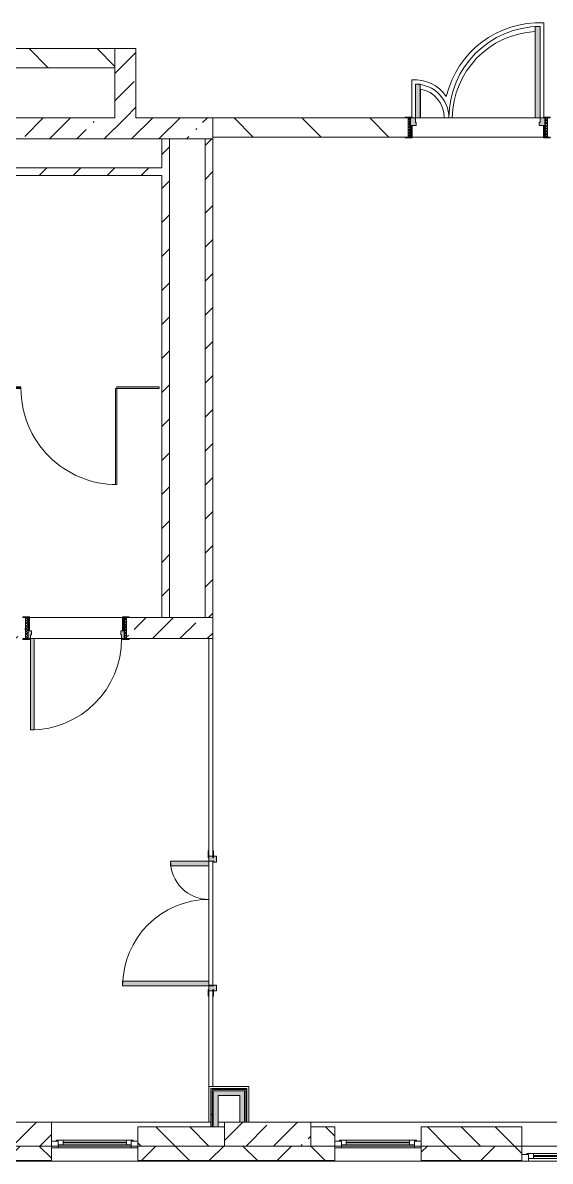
# Model space of a CAD drawing. Header units: millimetres. Extents: x -3238 to 193830, y -8553 to 29000.
# Drawn here: x 158587 to 164082, y -258 to 11589 of the extents above; entities that cross this region are included whole.
import ezdxf

# ---------------------------------------------------------------- set-up
doc = ezdxf.new("R2010")
doc.units = ezdxf.units.MM
for name, color, linetype, lineweight, true_color in [('A-DOOR-2', 7, 'Continuous', 5, 0xaaaaaa), ('A-DOOR-3', 7, 'Continuous', 5, 0xe2e2e2), ('A-DOOR-FRAM-2', 7, 'Continuous', 5, 0xe2e2e2), ('A-DOOR-FRAM-3', 7, 'Continuous', 5, 0xaaaaaa), ('A-FLOR-3', 7, 'Continuous', 5, 0xaaaaaa), ('A-GENM-6', 7, 'Continuous', 5, 0xe2ddcd), ('I-WALL-4', 7, 'Continuous', 5, 0xe7e7e7)]:
    doc.layers.add(name, color=color, linetype=linetype, lineweight=lineweight, true_color=true_color)
for name, color, linetype, lineweight in [('A-DOOR-5', 7, 'Continuous', 5), ('A-GENM-5', 7, 'Continuous', 5), ('A-GLAZ-2', 7, 'Continuous', 5), ('A-WALL', 7, 'Continuous', 9), ('A-WALL-3', 7, 'Continuous', 5), ('I-WALL-6', 7, 'Continuous', 5), ('S-COLS-3', 7, 'Continuous', 5)]:
    doc.layers.add(name, color=color, linetype=linetype, lineweight=lineweight)
pattern_1 = [(45, (58957.15, 0), (-176.7767, 176.7767), [])]
pattern_2 = [(45, (58957.15, 0), (-285.1231, 285.1231), []), (45, (59242.27, 0), (-285.1231, 285.1231), [504.031, -100.806, 16.764, -84.042])]
pattern_3 = [(135, (58957.15, 0), (-353.5534, -353.5534), [])]
pattern_4 = [(45, (58957.15, 0), (-530.33, 530.33), []), (135, (58957.15, 0), (-530.33, -530.33), [])]

# ---------------------------------------------------------------- blocks, each defined once
blk = doc.blocks.new('BSC_Колонна _Прямоугольная - 250х900-23282983-2_3_1_птичка')
at = {"layer": 'S-COLS-3'}
h = blk.add_hatch(dxfattribs=at)
h.set_pattern_fill('FP_195', color=256, style=0, pattern_type=2)
h.set_pattern_definition([(45, (-99480, -25), (-285.1231, 285.1231), []), (45, (-99194.88, -25), (-285.1231, 285.1231), [504.031, -100.806, 16.764, -84.042])])
h.paths.add_polyline_path([(450, -125), (450, 125), (-450, 125), (-450, -125)])
for p, q in [((450, 125), (-450, 125)), ((-450, 125), (-450, -125)), ((450, -125), (450, 125)), ((-450, -125), (450, -125))]:
    blk.add_line(p, q, dxfattribs=at)
blk = doc.blocks.new('110_Дверь_СКБ_1Ст_Внутренняя1 - Д-7а_л__950x2100h_Туалет-V185-2_3_1_птичка')
at = {"layer": 'A-DOOR-2'}
h = blk.add_hatch(dxfattribs=at)
h.set_pattern_fill('FP_196', color=256, style=0, pattern_type=2)
h.set_pattern_definition([(135, (1776.41, 174.685), (-14.14214, -14.14214), []), (225, (1776.41, 174.685), (14.14214, -14.14214), [])])
h.paths.add_polyline_path([(537.5, 110), (512.5, 110), (512.5, -110), (537.5, -110)])
at = {"layer": 'A-DOOR-3'}
h = blk.add_hatch(color=256, dxfattribs=at)
h.paths.add_polyline_path([(487.5, 110), (487.5, 70), (477.5, 70), (477.5, 30), (512.5, 30), (512.5, 110)])
h.paths.add_polyline_path([(-462.5, 110), (-487.5, 110), (-487.5, 30), (-452.5, 30), (-452.5, 70), (-462.5, 70)])
at = {"layer": 'A-DOOR-FRAM-2'}
for points in [[(447.5, 1060), (447.5, 110), (487.5, 110), (487.5, 1060)], [(-542.5, 118), (-542.5, 110), (-472.5, 110), (-472.5, 118)], [(-472.5, 30), (-487.5, 30), (-487.5, -110), (-472.5, -110)], [(567.5, 118), (497.5, 118), (497.5, 110), (567.5, 110)], [(512.5, 30), (497.5, 30), (497.5, -110), (512.5, -110)], [(-542.5, -110), (-542.5, -118), (-472.5, -118), (-472.5, -110)], [(567.5, -110), (497.5, -110), (497.5, -118), (567.5, -118)]]:
    blk.add_hatch(color=256, dxfattribs=at).paths.add_polyline_path(points)
at = {"layer": 'A-DOOR-FRAM-3'}
h = blk.add_hatch(dxfattribs=at)
h.set_pattern_fill('FP_197', color=256, style=0, pattern_type=2)
h.set_pattern_definition([(45, (-346.384, 174.685), (-14.1421, 14.1421), []), (135, (-346.384, 174.685), (-14.1421, -14.1421), [])])
h.paths.add_polyline_path([(-487.5, 110), (-512.5, 110), (-512.5, -110), (-487.5, -110)])
at = {"layer": 'A-DOOR-2'}
for p, q in [((487.5, 1060), (447.5, 1060)), ((447.5, 1060), (447.5, 110)), ((487.5, 110), (487.5, 1060)), ((447.5, 110), (487.5, 110))]:
    blk.add_line(p, q, dxfattribs=at)
blk.add_arc((487.5, 110), 950, 90, 180, dxfattribs=at)
at = {"layer": 'A-DOOR-FRAM-3'}
for p, q in [((-472.5, 118), (-542.5, 118)), ((-542.5, 118), (-542.5, 110)), ((-542.5, 110), (-472.5, 110)), ((-487.5, 110), (-512.5, 110)), ((-512.5, 110), (-512.5, -110)), ((-462.5, 110), (-487.5, 110)), ((-487.5, 110), (-487.5, 30)), ((-487.5, -110), (-487.5, 110)), ((-472.5, 110), (-487.5, 110)), ((-487.5, 110), (-487.5, 109)), ((-487.5, 109), (-472.5, 109)), ((-487.5, 30), (-452.5, 30)), ((-472.5, 30), (-487.5, 30)), ((-487.5, 30), (-487.5, -110)), ((-472.5, 110), (-472.5, 118)), ((-472.5, 109), (-472.5, 110)), ((-472.5, -110), (-472.5, 30)), ((-462.5, 70), (-462.5, 110)), ((-452.5, 70), (-462.5, 70)), ((-452.5, 30), (-452.5, 70)), ((487.5, 70), (477.5, 70)), ((477.5, 70), (477.5, 30)), ((477.5, 30), (512.5, 30)), ((487.5, 110), (487.5, 70)), ((512.5, 110), (487.5, 110)), ((567.5, 118), (497.5, 118)), ((497.5, 118), (497.5, 110)), ((512.5, 110), (497.5, 110)), ((497.5, 110), (497.5, 109)), ((497.5, 110), (567.5, 110)), ((497.5, 109), (512.5, 109)), ((512.5, 30), (497.5, 30)), ((497.5, 30), (497.5, -110)), ((512.5, 30), (512.5, 110)), ((537.5, 110), (512.5, 110)), ((512.5, 110), (512.5, -110)), ((512.5, 109), (512.5, 110)), ((512.5, -110), (512.5, 30)), ((537.5, -110), (537.5, 110)), ((567.5, 110), (567.5, 118)), ((-472.5, -110), (-542.5, -110)), ((-542.5, -110), (-542.5, -118)), ((-542.5, -118), (-472.5, -118)), ((-512.5, -110), (-487.5, -110)), ((-487.5, -110), (-472.5, -110)), ((-472.5, -118), (-472.5, -110)), ((497.5, -110), (512.5, -110)), ((567.5, -110), (497.5, -110)), ((497.5, -110), (497.5, -118)), ((497.5, -118), (567.5, -118)), ((512.5, -110), (537.5, -110)), ((567.5, -118), (567.5, -110))]:
    blk.add_line(p, q, dxfattribs=at)
blk = doc.blocks.new('BSC_Колонна _Прямоугольная - 250х900-V187-2_3_1_птичка')
at = {"layer": 'S-COLS-3'}
h = blk.add_hatch(dxfattribs=at)
h.set_pattern_fill('FP_199', color=256, style=0, pattern_type=2)
h.set_pattern_definition([(45, (-102180, -25), (-285.1231, 285.1231), []), (45, (-101894.88, -25), (-285.1231, 285.1231), [504.031, -100.806, 16.764, -84.042])])
h.paths.add_polyline_path([(450, -125), (450, 125), (-450, 125), (-450, -125), (-150, -125)])
for p, q in [((450, 125), (-450, 125)), ((-450, 125), (-450, -125)), ((450, -125), (450, 125)), ((-450, -125), (450, -125))]:
    blk.add_line(p, q, dxfattribs=at)
blk = doc.blocks.new('110_Дверь_СКБ_2Ст - Д-6_л__ ДОО_Дв_1450x2100h_Дверь из раздевальной в коридор-V145-2_3_1_птичка')
at = {"layer": 'A-DOOR-2'}
h = blk.add_hatch(dxfattribs=at)
h.set_pattern_fill('FP_168', color=256, style=0, pattern_type=2)
h.set_pattern_definition([(135, (1576.41, 164.685), (-14.14214, -14.14214), []), (225, (1576.41, 164.685), (14.14214, -14.14214), [])])
h.paths.add_polyline_path([(738, 100), (712, 100), (712, -100), (738, -100), (738, -24)])
at = {"layer": 'A-DOOR-3'}
for points in [[(662, 100), (662, 1050), (612, 1050), (612, 100)], [(-588, 100), (-588, 450), (-638, 450), (-638, 100)]]:
    blk.add_hatch(color=256, dxfattribs=at).paths.add_polyline_path(points)
h = blk.add_hatch(color=256, dxfattribs=at)
h.paths.add_polyline_path([(712, 100), (662, 100), (662, 50), (652, 50), (652, 20), (712, 20)])
h.paths.add_polyline_path([(-628, 20), (-628, 50), (-638, 50), (-638, 100), (-688, 100), (-688, 20)])
at = {"layer": 'A-DOOR-FRAM-2'}
for points in [[(-672, 100), (-672, 108), (-743, 108), (-743, 100)], [(-672, 20), (-688, 20), (-688, -100), (-672, -100), (-672, -24)], [(768, 100), (768, 108), (698, 108), (698, 100)], [(712, 20), (698, 20), (698, -100), (712, -100), (712, -24)], [(-672, -100), (-743, -100), (-743, -108), (-672, -108)], [(768, -108), (768, -100), (698, -100), (698, -108)]]:
    blk.add_hatch(color=256, dxfattribs=at).paths.add_polyline_path(points)
at = {"layer": 'A-DOOR-FRAM-3'}
h = blk.add_hatch(dxfattribs=at)
h.set_pattern_fill('FP_169', color=256, style=0, pattern_type=2)
h.set_pattern_definition([(45, (-546.384, 164.685), (-14.1421, 14.1421), []), (135, (-546.384, 164.685), (-14.1421, -14.1421), [])])
h.paths.add_polyline_path([(-688, -24), (-688, 100), (-712, 100), (-712, -100), (-688, -100)])
at = {"layer": 'A-DOOR-2'}
for p, q in [((662, 1050), (612, 1050)), ((612, 1050), (612, 100)), ((662, 100), (662, 1050)), ((-638, 450), (-638, 100)), ((-588, 450), (-638, 450)), ((-588, 100), (-588, 450)), ((-638, 100), (-588, 100)), ((612, 100), (662, 100))]:
    blk.add_line(p, q, dxfattribs=at)
for centre, radius, start, end in [((662, 100), 950, 90, 180), ((-638, 100), 350, 360, 90)]:
    blk.add_arc(centre, radius, start, end, dxfattribs=at)
at = {"layer": 'A-DOOR-FRAM-3'}
for p, q in [((-672, 108), (-743, 108)), ((-743, 108), (-743, 100)), ((-743, 100), (-672, 100)), ((-688, 100), (-712, 100)), ((-712, 100), (-712, -100)), ((-638, 100), (-688, 100)), ((-688, 100), (-688, 20)), ((-688, 20), (-628, 20)), ((-688, -100), (-688, 100)), ((-672, 20), (-688, 20)), ((-688, 20), (-688, -100)), ((-672, 100), (-672, 108)), ((-672, -100), (-672, 20)), ((-638, 50), (-638, 100)), ((-628, 50), (-638, 50)), ((-628, 20), (-628, 50)), ((662, 50), (652, 50)), ((652, 50), (652, 20)), ((652, 20), (712, 20)), ((662, 100), (662, 50)), ((712, 100), (662, 100)), ((768, 108), (698, 108)), ((698, 108), (698, 100)), ((698, 100), (768, 100)), ((712, 20), (698, 20)), ((698, 20), (698, -100)), ((712, 20), (712, 100)), ((738, 100), (712, 100)), ((712, 100), (712, -100)), ((712, -100), (712, 20)), ((738, -100), (738, 100)), ((768, 100), (768, 108)), ((-672, -100), (-743, -100)), ((-743, -100), (-743, -108)), ((-743, -108), (-672, -108)), ((-712, -100), (-688, -100)), ((-688, -100), (-672, -100)), ((-672, -108), (-672, -100)), ((698, -100), (712, -100)), ((768, -100), (698, -100)), ((698, -100), (698, -108)), ((698, -108), (768, -108)), ((712, -100), (738, -100)), ((768, -108), (768, -100))]:
    blk.add_line(p, q, dxfattribs=at)
blk = doc.blocks.new('120_Окно_СКБ_1Ст - 120_Окно_СКБ_1Ст 900х2500_h_ с форточкой-22876038-2_3_1_птичка')
at = {"layer": 'A-GLAZ-2'}
for p, q in [((-450, -127), (-450, -57)), ((-450, -57), (-380, -57)), ((450, -57), (-450, -57)), ((-380, -57), (-380, -127)), ((380, -87), (-380, -87)), ((-380, -87), (-380, -127)), ((-330, -137), (-330, -87)), ((-330, -107), (330, -107)), ((330, -117), (-330, -117)), ((330, -137), (330, -87)), ((380, -127), (380, -57)), ((380, -57), (450, -57)), ((380, -127), (380, -87)), ((450, -57), (450, -127)), ((-380, -127), (-450, -127)), ((-450, -127), (-400, -127)), ((-380, -127), (-400, -127)), ((-400, -127), (-400, -137)), ((-400, -137), (400, -137)), ((400, -137), (-400, -137)), ((450, -127), (380, -127)), ((400, -127), (380, -127)), ((400, -127), (450, -127)), ((400, -137), (400, -127))]:
    blk.add_line(p, q, dxfattribs=at)
blk = doc.blocks.new('120_Окно_СКБ_2Ст_Фрамуга сверху - 120_Окно_СКБ_2Ст_2300х2500_h_ ДОО-22877051-2_3_1_птичка')
at = {"layer": 'A-GLAZ-2'}
for p, q in [((-1150, 13), (-1150, 83)), ((-1150, 83), (-1080, 83)), ((1150, 83), (-1150, 83)), ((-1080, 13), (-1150, 13)), ((-1150, 13), (-1100, 13)), ((-1080, 13), (-1100, 13)), ((-1100, 13), (-1100, 3)), ((-1100, 3), (540, 3)), ((540, 3), (-1100, 3)), ((-1080, 83), (-1080, 13)), ((-1080, 83), (1080, 83)), ((520, 53), (-1080, 53)), ((-1080, 53), (-1080, 13)), ((-1030, 3), (-1030, 53)), ((-1030, 33), (470, 33)), ((470, 23), (-1030, 23)), ((470, 3), (470, 53)), ((520, 13), (520, 83)), ((520, 83), (590, 83)), ((520, 13), (520, 53)), ((590, 13), (520, 13)), ((540, 13), (520, 13)), ((540, 13), (570, 13)), ((540, 13), (570, 13)), ((540, 3), (540, 13)), ((590, 13), (570, 13)), ((570, 13), (570, 3)), ((570, 3), (1100, 3)), ((1100, 3), (570, 3)), ((590, 83), (590, 13)), ((1080, 53), (590, 53)), ((590, 53), (590, 13)), ((640, 3), (640, 53)), ((640, 33), (1030, 33)), ((1030, 23), (640, 23)), ((1030, 3), (1030, 53)), ((1080, 13), (1080, 83)), ((1080, 83), (1150, 83)), ((1080, 13), (1080, 53)), ((1150, 13), (1080, 13)), ((1100, 13), (1080, 13)), ((1100, 13), (1150, 13)), ((1100, 3), (1100, 13)), ((1150, 83), (1150, 13))]:
    blk.add_line(p, q, dxfattribs=at)
blk = doc.blocks.new('131_Сантехническая перегородка_Дверь МГН 2 - СД-1-V270-2_3_1_птичка')
at = {"layer": 'A-GENM-6'}
for points in [[(-430, 8), (-430, -8), (10, -8), (10, 8)], [(1010, 8), (1010, -8), (1110, -8), (1110, 8)]]:
    blk.add_hatch(color=256, dxfattribs=at).paths.add_polyline_path(points)
at = {"layer": 'A-DOOR-5'}
for p, q in [((10, 1008), (26, 1008)), ((10, 8), (10, 1008)), ((26, 8), (26, 1008)), ((10, 8), (26, 8))]:
    blk.add_line(p, q, dxfattribs=at)
blk.add_arc((10, 8), 1000, 360, 90, dxfattribs=at)
at = {"layer": 'A-GENM-5'}
for p, q in [((10, 8), (-430, 8)), ((-430, 8), (-430, -8)), ((10, -8), (10, 8)), ((1110, 8), (1010, 8)), ((1010, 8), (1010, -8)), ((1110, -8), (1110, 8)), ((-430, -8), (10, -8)), ((1010, -8), (1110, -8))]:
    blk.add_line(p, q, dxfattribs=at)
blk = doc.blocks.new('110_Дверь_СКБ_2Ст - Д-5_п__в составе перегородки _не входит в спец__-32680317-2_3_1_птичка')
at = {"layer": 'A-DOOR-3'}
h = blk.add_hatch(color=256, dxfattribs=at)
h.paths.add_polyline_path([(712, -20), (712, 60), (652, 60), (652, 30), (662, 30), (662, -20)])
h.paths.add_polyline_path([(-628, 30), (-628, 60), (-688, 60), (-688, -20), (-638, -20), (-638, 30)])
for points in [[(-588, -420), (-588, -20), (-638, -20), (-638, -420)], [(662, -920), (662, -20), (612, -20), (612, -920)]]:
    blk.add_hatch(color=256, dxfattribs=at).paths.add_polyline_path(points)
at = {"layer": 'A-DOOR-FRAM-2'}
for points in [[(-672, 28), (-743, 28), (-743, 20), (-672, 20)], [(768, 28), (698, 28), (698, 20), (768, 20)], [(-672, -20), (-743, -20), (-743, -28), (-672, -28)], [(768, -20), (698, -20), (698, -28), (768, -28)]]:
    blk.add_hatch(color=256, dxfattribs=at).paths.add_polyline_path(points)
at = {"layer": 'A-DOOR-2'}
for p, q in [((-638, -20), (-588, -20)), ((-638, -420), (-638, -20)), ((-588, -20), (-588, -420)), ((612, -20), (662, -20)), ((612, -920), (612, -20)), ((662, -20), (662, -920)), ((-588, -420), (-638, -420)), ((662, -920), (612, -920))]:
    blk.add_line(p, q, dxfattribs=at)
for centre, radius, start, end in [((-638, -20), 400, 270, 0), ((662, -20), 900, 180, 270)]:
    blk.add_arc(centre, radius, start, end, dxfattribs=at)
at = {"layer": 'A-DOOR-FRAM-3'}
for p, q in [((-743, 28), (-672, 28)), ((-743, 20), (-743, 28)), ((-672, 20), (-743, 20)), ((-688, 60), (-628, 60)), ((-688, -20), (-688, 60)), ((-688, 20), (-672, 20)), ((-688, 19), (-688, 20)), ((-672, 19), (-688, 19)), ((-672, 28), (-672, 20)), ((-672, 20), (-672, 19)), ((-638, 30), (-638, -20)), ((-628, 30), (-638, 30)), ((-628, 60), (-628, 30)), ((652, 60), (712, 60)), ((652, 30), (652, 60)), ((662, 30), (652, 30)), ((662, -20), (662, 30)), ((698, 20), (698, 28)), ((698, 28), (768, 28)), ((698, 19), (698, 20)), ((698, 20), (712, 20)), ((768, 20), (698, 20)), ((712, 19), (698, 19)), ((712, 60), (712, -20)), ((712, 20), (712, 19)), ((768, 28), (768, 20)), ((-743, -20), (-672, -20)), ((-743, -28), (-743, -20)), ((-672, -28), (-743, -28)), ((-638, -20), (-688, -20)), ((-672, -20), (-672, -28)), ((712, -20), (662, -20)), ((698, -28), (698, -20)), ((698, -20), (768, -20)), ((768, -28), (698, -28)), ((768, -20), (768, -28))]:
    blk.add_line(p, q, dxfattribs=at)

msp = doc.modelspace()

# ---------------------------------------------------------------- hatches: boundary and pattern name
at = {"layer": 'A-WALL-3'}
h = msp.add_hatch(dxfattribs=at)
h.set_pattern_fill('FP_161', color=256, style=0, pattern_type=2)
h.set_pattern_definition([(135, (58957.15, 0), (-176.7767, -176.7767), [])])
h.paths.add_polyline_path([(181787.2, -100), (181787.2, 100), (180987.2, 100), (180987.2, -100)])
h.paths.add_polyline_path([(168794.2, -100), (169187.2, -100), (169187.2, 100), (167887.2, 100), (167887.2, -100), (168273.7, -100)])
h.paths.add_polyline_path([(178163, -100), (178287.2, -100), (178287.2, 100), (177787.2, 100), (177787.2, -100)])
h.paths.add_polyline_path([(172387.2, -100), (172637.2, -100), (172637.2, 100), (172387.2, 100)])
h.paths.add_polyline_path([(174519.6, -100), (174587.2, -100), (174587.2, 100), (173537.2, 100), (173537.2, -100)])
h.paths.add_polyline_path([(153737.2, -100), (153737.2, 100), (153487.2, 100), (153487.2, -100), (153699.9, -100)])
h.paths.add_polyline_path([(160687.2, -100), (160687.2, 100), (159787.2, 100), (159787.2, -100), (159945.8, -100)])
h.paths.add_polyline_path([(154637.2, -100), (157987.2, -100), (157987.2, 100), (154637.2, 100)])
h.paths.add_polyline_path([(163068.8, -100), (163787.2, -100), (163787.2, 100), (162737.2, 100), (162737.2, -100)])
h.paths.add_polyline_path([(161837.2, -100), (161837.2, 100), (161587.2, 100), (161587.2, -100)])
h.paths.add_polyline_path([(151618, -100), (151687.2, -100), (151687.2, 100), (150887.2, 100), (150887.2, -100), (151097.5, -100)])
h = msp.add_hatch(dxfattribs=at)
h.set_pattern_fill('FP_151', color=256, style=0, pattern_type=2)
h.set_pattern_definition([(45, (58957.15, 0), (-353.5534, 353.5534), []), (135, (58957.15, 0), (-353.5534, -353.5534), [])])
h.paths.add_polyline_path([(180987.2, -250), (181787.2, -250), (181787.2, -100), (180987.2, -100)])
h.paths.add_polyline_path([(180087.2, -250), (180087.2, -100), (179187.2, -100), (179187.2, -250), (179724.5, -250)])
h.paths.add_polyline_path([(183888.4, -250), (184037.2, -250), (184037.2, -100), (182687.2, -100), (182687.2, -250), (182847.4, -250)])
h.paths.add_polyline_path([(172437.6, -250), (172637.2, -250), (172637.2, -100), (171487.2, -100), (171487.2, -250), (171917.1, -250)])
h.paths.add_polyline_path([(168273.7, -250), (169187.2, -250), (169187.2, -100), (167887.2, -100), (167887.2, -250)])
h.paths.add_polyline_path([(166987.2, -250), (166987.2, -100), (166087.2, -100), (166087.2, -250), (166191.7, -250)])
h.paths.add_polyline_path([(173537.2, -250), (174587.2, -250), (174587.2, -100), (173537.2, -100)])
h.paths.add_polyline_path([(178287.2, -250), (178287.2, -100), (176887.2, -100), (176887.2, -250), (178163, -250)])
h.paths.add_polyline_path([(153737.2, -250), (153737.2, -100), (152587.2, -100), (152587.2, -250), (153699.9, -250)])
h.paths.add_polyline_path([(163068.8, -250), (163787.2, -250), (163787.2, -100), (162737.2, -100), (162737.2, -250)])
h.paths.add_polyline_path([(154740.9, -250), (158887.2, -250), (158887.2, -100), (154637.2, -100), (154637.2, -250)])
h.paths.add_polyline_path([(161837.2, -250), (161837.2, -100), (159787.2, -100), (159787.2, -250), (160986.8, -250)])
h.paths.add_polyline_path([(151618, -250), (151687.2, -250), (151687.2, -100), (150887.2, -100), (150887.2, -250), (151097.5, -250)])
h.paths.add_polyline_path([(148495, -250), (149987.2, -250), (149987.2, -100), (148167.2, -100), (148167.2, -250)])
at = {"layer": 'I-WALL-4'}
for points in [[(160847.2, 425), (160897.2, 425), (160897.2, 475), (160572.2, 475), (160572.2, 425), (160622.2, 425)], [(160622.2, 100), (160622.2, 425), (160572.2, 425), (160572.2, 100)], [(160897.2, 150), (160897.2, 425), (160847.2, 425), (160847.2, 150)]]:
    msp.add_hatch(color=256, dxfattribs=at).paths.add_polyline_path(points)
at = {"layer": 'I-WALL-6'}
h = msp.add_hatch(dxfattribs=at)
h.set_pattern_fill('FP_162', color=256, style=0, pattern_type=2)
h.set_pattern_definition(pattern_3)
h.paths.add_polyline_path([(159546.2, 11120), (159546.2, 11320), (156596.2, 11320), (156596.2, 11120), (158904.8, 11120)])
h = msp.add_hatch(dxfattribs=at)
h.set_pattern_fill('FP_159', color=256, style=0, pattern_type=2)
h.set_pattern_definition(pattern_2)
h.paths.add_polyline_path([(159766.2, 10600), (159766.2, 11320), (159546.2, 11320), (159546.2, 10600)])
h = msp.add_hatch(dxfattribs=at)
h.set_pattern_fill('FP_159', color=256, style=0, pattern_type=2)
h.set_pattern_definition(pattern_2)
h.paths.add_polyline_path([(160567.2, 10380), (160567.2, 10600), (153167.2, 10600), (153167.2, 10380), (158904.8, 10380)])
h = msp.add_hatch(dxfattribs=at)
h.set_pattern_fill('FP_162', color=256, style=0, pattern_type=2)
h.set_pattern_definition(pattern_3)
h.paths.add_polyline_path([(160567.2, 10400), (162602.2, 10400), (162602.2, 10600), (160567.2, 10600)])
h.paths.add_polyline_path([(165150.7, 10400), (166087.2, 10400), (166087.2, 10600), (164052.2, 10600), (164052.2, 10400), (164109.7, 10400)])
h = msp.add_hatch(dxfattribs=at)
h.set_pattern_fill('FP_163', color=256, style=0, pattern_type=2)
h.set_pattern_definition(pattern_1)
h.paths.add_polyline_path([(160037.2, 5400), (160117.2, 5400), (160117.2, 10380), (160037.2, 10376.9), (160037.2, 5643.1)])
h = msp.add_hatch(dxfattribs=at)
h.set_pattern_fill('FP_163', color=256, style=0, pattern_type=2)
h.set_pattern_definition(pattern_1)
h.paths.add_polyline_path([(160567.2, 5400), (160567.2, 10380), (160487.2, 10376.9), (160487.2, 5400)])
h = msp.add_hatch(dxfattribs=at)
h.set_pattern_fill('FP_163', color=256, style=0, pattern_type=2)
h.set_pattern_definition(pattern_1)
h.paths.add_polyline_path([(160037.2, 10000), (160037.2, 10080), (153247.2, 10080), (153247.2, 10000), (156822.9, 10000)])
h = msp.add_hatch(dxfattribs=at)
h.set_pattern_fill('FP_159', color=256, style=0, pattern_type=2)
h.set_pattern_definition(pattern_2)
h.paths.add_polyline_path([(160567.2, 5180), (160567.2, 5400), (159667.2, 5400), (159667.2, 5180), (160527.2, 5180)])
h.paths.add_polyline_path([(156822.9, 5180), (158617.2, 5180), (158617.2, 5400), (153167.2, 5400), (153167.2, 5180)])
h = msp.add_hatch(dxfattribs=at)
h.set_pattern_fill('FP_255', color=256, style=0, pattern_type=2)
h.set_pattern_definition(pattern_4)
h.paths.add_polyline_path([(160559.7, 100), (160559.7, 487.5), (160547.2, 487.5), (160547.2, 100)])
h = msp.add_hatch(dxfattribs=at)
h.set_pattern_fill('FP_255', color=256, style=0, pattern_type=2)
h.set_pattern_definition(pattern_4)
h.paths.add_polyline_path([(160559.7, 100), (160572.2, 100), (160572.2, 475), (160559.7, 475), (160559.7, 317.6)])
h = msp.add_hatch(dxfattribs=at)
h.set_pattern_fill('FP_255', color=256, style=0, pattern_type=2)
h.set_pattern_definition(pattern_4)
h.paths.add_polyline_path([(160907.7, 150), (160909.7, 150), (160909.7, 475), (160897.2, 475), (160897.2, 150)])
h = msp.add_hatch(dxfattribs=at)
h.set_pattern_fill('FP_255', color=256, style=0, pattern_type=2)
h.set_pattern_definition(pattern_4)
h.paths.add_polyline_path([(160920.2, 150), (160922.2, 150), (160922.2, 487.5), (160909.7, 487.5), (160909.7, 150)])

# ---------------------------------------------------------------- linework, layer by layer
at = {"layer": 'A-FLOR-3'}
for p, q in [((163924.2, 11497.8), (163924.2, 10600)), ((164014.2, 10608), (164014.2, 11588.1)), ((162640.1, 10993.6), (162640.1, 10608)), ((162730.1, 10600), (162730.1, 10899.7)), ((163924.2, 10600), (162730.1, 10600)), ((160527.2, 1575), (160567.2, 1575)), ((160567.2, 1575), (160567.2, 1565)), ((160527.2, 150), (160527.2, 521)), ((160567.2, 521), (160943.2, 521)), ((160943.2, 521), (160943.2, 150))]:
    msp.add_line(p, q, dxfattribs=at)
for centre, radius, start, end in [((163971.7, 10589), 1000, 87.56236, 166.45029), ((163971.7, 10589), 910, 92.99005, 179.3074), ((162673.7, 10600), 395, 34.42231, 94.87345), ((162673.7, 10600), 305, 360, 79.33549)]:
    msp.add_arc(centre, radius, start, end, dxfattribs=at)
at = {"layer": 'A-WALL'}
for p, q in [((160037.2, 5400), (160117.2, 5400)), ((160487.2, 5400), (160567.2, 5400)), ((160567.2, 5180), (160527.2, 5180)), ((160547.2, 487.5), (160547.2, 425)), ((160559.7, 487.5), (160559.7, 100)), ((160909.7, 487.5), (160559.7, 487.5)), ((160572.2, 475), (160572.2, 100)), ((160897.2, 475), (160572.2, 475)), ((160897.2, 150), (160897.2, 475)), ((160909.7, 150), (160909.7, 487.5)), ((159787.2, -100), (160687.2, -100)), ((160687.2, -100), (159787.2, -100)), ((161587.2, -100), (161837.2, -100)), ((161837.2, -100), (161587.2, -100)), ((162737.2, -100), (163787.2, -100)), ((163787.2, -100), (162737.2, -100)), ((154637.2, -250), (158887.2, -250)), ((154637.2, -253), (158887.2, -253)), ((159787.2, -250), (161837.2, -250)), ((159787.2, -253), (161837.2, -253)), ((162737.2, -250), (163787.2, -250)), ((162737.2, -253), (163787.2, -253))]:
    msp.add_line(p, q, dxfattribs=at)
at = {"layer": 'A-WALL-3'}
for p, q in [((160687.2, 100), (159787.2, 100)), ((159787.2, 100), (159787.2, -258)), ((161837.2, 100), (161587.2, 100)), ((161837.2, -258), (161837.2, 100)), ((163787.2, 100), (162737.2, 100)), ((162737.2, 100), (162737.2, -258)), ((163787.2, -258), (163787.2, 100)), ((158887.2, -258), (158887.2, -100)), ((158887.2, -100), (159787.2, -100)), ((161837.2, -100), (162737.2, -100)), ((151687.2, -258), (166087.2, -258))]:
    msp.add_line(p, q, dxfattribs=at)
at = {"layer": 'I-WALL-6'}
for p, q in [((159546.2, 11320), (156596.2, 11320)), ((159546.2, 11320), (159546.2, 10600)), ((159766.2, 11320), (159546.2, 11320)), ((159766.2, 10600), (159766.2, 11320)), ((157657.2, 11120), (159546.2, 11120)), ((159546.2, 10600), (157657.2, 10600)), ((162572.2, 10600), (159766.2, 10600)), ((160567.2, 10600), (160567.2, 2970)), ((153247.2, 10380), (160567.2, 10380)), ((160037.2, 10380), (160037.2, 10080)), ((160117.2, 5400), (160117.2, 10380)), ((160487.2, 10380), (160487.2, 5400)), ((160567.2, 10400), (162572.2, 10400)), ((164012.2, 10400), (162642.2, 10400)), ((160037.2, 10080), (153247.2, 10080)), ((153247.2, 10000), (160037.2, 10000)), ((160037.2, 10000), (160037.2, 5400)), ((158657.2, 5400), (159627.2, 5400)), ((160037.2, 5400), (159697.2, 5400)), ((160487.2, 5400), (160117.2, 5400)), ((159617.2, 5180), (158707.2, 5180)), ((159697.2, 5180), (160527.2, 5180)), ((160527.2, 5180), (160527.2, 2970)), ((160567.2, 2865), (160567.2, 1575)), ((160527.2, 1615), (160527.2, 2815)), ((160527.2, 1460), (160527.2, 521)), ((160567.2, 521), (160567.2, 1460)), ((160527.2, 521), (160567.2, 521)), ((160547.2, 500), (160547.2, 100)), ((160922.2, 500), (160547.2, 500)), ((160922.2, 150), (160922.2, 500)), ((160622.2, 100), (160622.2, 425)), ((160622.2, 425), (160847.2, 425)), ((160847.2, 425), (160847.2, 150)), ((158887.2, 150), (160547.2, 150)), ((160622.2, 150), (160687.2, 150)), ((161587.2, 150), (166087.2, 150)), ((166087.2, -100), (163787.2, -100))]:
    msp.add_line(p, q, dxfattribs=at)

# ---------------------------------------------------------------- block references
at = {"layer": 'A-DOOR-2'}
msp.add_blockref('110_Дверь_СКБ_2Ст - Д-6_л__ ДОО_Дв_1450x2100h_Дверь из раздевальной в коридор-V145-2_3_1_птичка', (163314.7, 10500), dxfattribs=at)
for name, p, rotation in [('110_Дверь_СКБ_1Ст_Внутренняя1 - Д-7а_л__950x2100h_Туалет-V185-2_3_1_птичка', (159154.7, 5290), 180), ('110_Дверь_СКБ_2Ст - Д-5_п__в составе перегородки _не входит в спец__-32680317-2_3_1_птичка', (160547.2, 2227.5), 270)]:
    msp.add_blockref(name, p, dxfattribs=dict(at, rotation=rotation))
at = {"layer": 'A-GENM-5', "rotation": 180}
msp.add_blockref('131_Сантехническая перегородка_Дверь МГН 2 - СД-1-V270-2_3_1_птичка', (159578.7, 7791), dxfattribs=at)
at = {"layer": 'A-GLAZ-2', "rotation": 180}
for name, p in [('120_Окно_СКБ_1Ст - 120_Окно_СКБ_1Ст 900х2500_h_ с форточкой-22876038-2_3_1_птичка', (159337.2, -175)), ('120_Окно_СКБ_1Ст - 120_Окно_СКБ_1Ст 900х2500_h_ с форточкой-22876038-2_3_1_птичка', (162287.2, -175)), ('120_Окно_СКБ_2Ст_Фрамуга сверху - 120_Окно_СКБ_2Ст_2300х2500_h_ ДОО-22877051-2_3_1_птичка', (164937.2, -175))]:
    msp.add_blockref(name, p, dxfattribs=at)
at = {"layer": 'S-COLS-3'}
for name, p in [('BSC_Колонна _Прямоугольная - 250х900-23282983-2_3_1_птичка', (158437.2, 25)), ('BSC_Колонна _Прямоугольная - 250х900-V187-2_3_1_птичка', (161137.2, 25))]:
    msp.add_blockref(name, p, dxfattribs=at)

doc.saveas('drawing.dxf')
